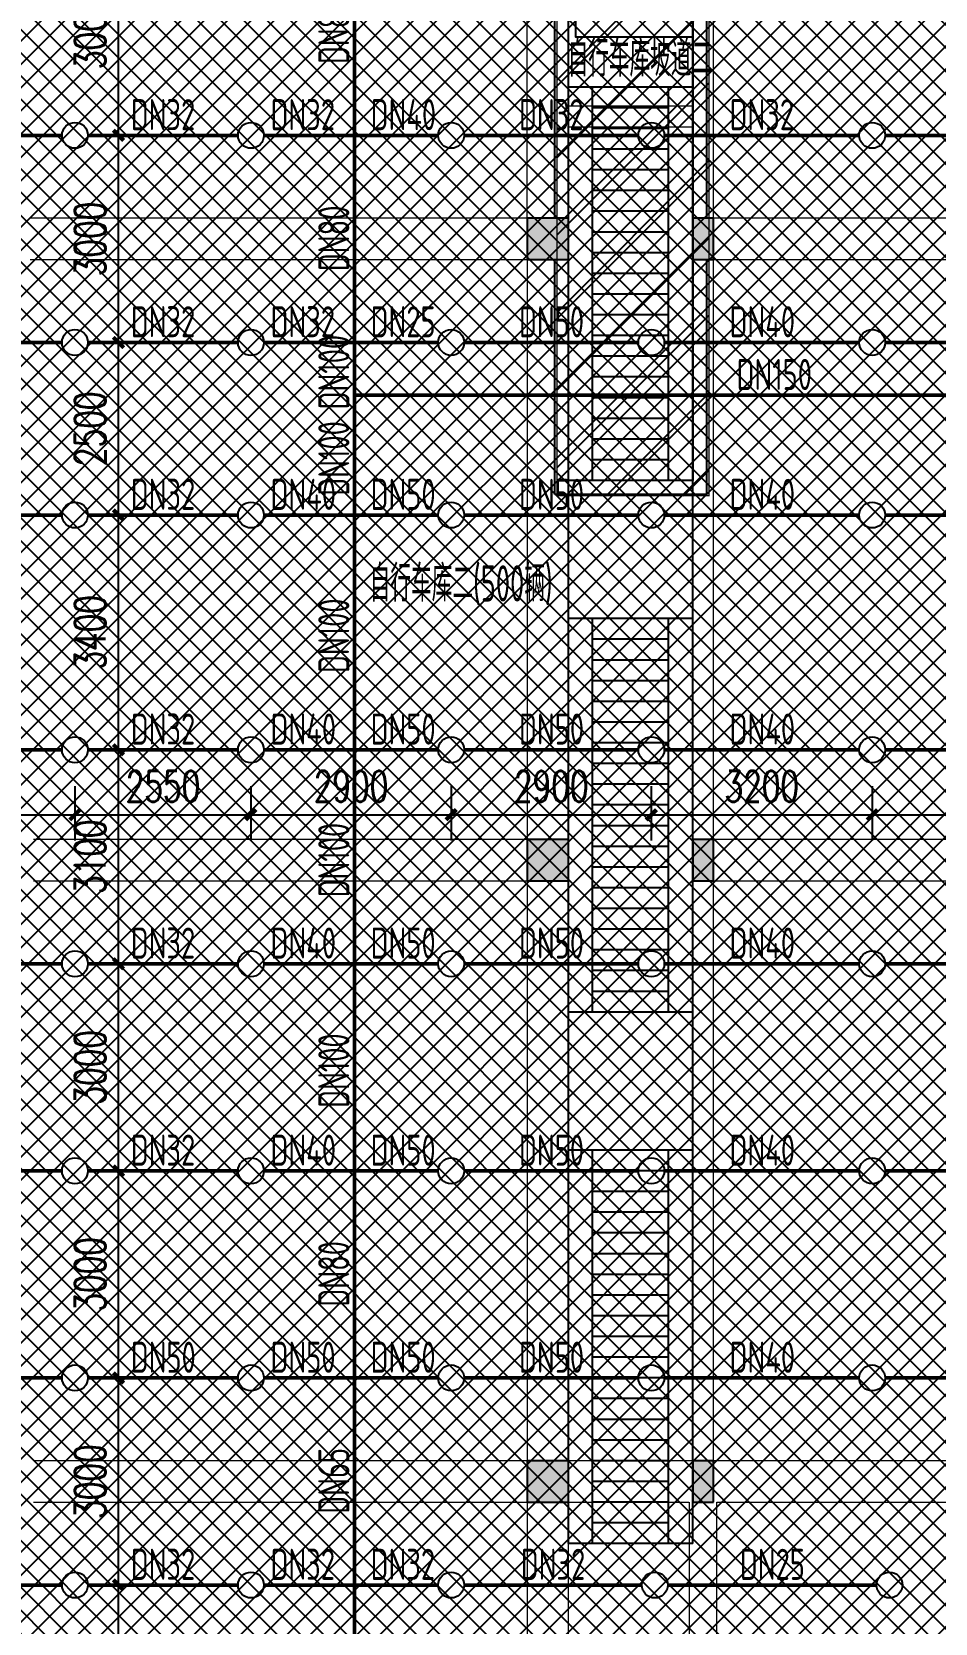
# Model space of a CAD drawing. Extents: x 6824721 to 16538177, y 2478193 to 6665639.
# Drawn here: x 8708889 to 8721976, y 2790649 to 2813701 of the extents above; entities that cross this region are included whole.
import ezdxf

# ---------------------------------------------------------------- set-up
doc = ezdxf.new("R2010")
doc.units = 0
doc.header["$LTSCALE"] = 10
doc.linetypes.add('CONTINOUS', pattern=[0])
doc.linetypes.add('DASH', pattern=[0.35, 0.25, -0.1])
for name, color, linetype in [('0-wo', 8, 'Continuous'), ('PUB_HATCH', 8, 'Continuous'), ('S-梁-实线', 4, 'CONTINOUS'), ('S-梁-虚线', 4, 'DASH'), ('W-EQUIP_喷头', 7, 'Continuous'), ('W-PIPE-喷淋中', 6, 'Continuous'), ('W-TEXT_喷淋', 7, 'Continuous'), ('W-TWT_DIM', 3, 'Continuous')]:
    doc.layers.add(name, color=color, linetype=linetype)
doc.layers.add('钢梁', color=141, linetype='Continuous', lineweight=18)
doc.styles.add('8B2_02', font='tssdeng.shx', dxfattribs={"width": 0.7, "bigfont": 'TSSDCHN.shx'})
doc.styles.add('_TCH_DIM_T3', font='SIMPLEX', dxfattribs={"width": 0.705882, "bigfont": 'GBCBIG'})
doc.dimstyles.new('_TWT_ARCH&&150', dxfattribs={"dimtxt": 446.25, "dimasz": 150, "dimexe": 375, "dimexo": 450, "dimgap": 189.375, "dimtad": 1, "dimdec": 0, "dimzin": 0, "dimdsep": 46, "dimtxsty": '_TCH_DIM_T3', "dimblk": 'ARCHTICK', "dimcen": 0.09, "dimclrt": 7, "dimazin": 2, "dimtfac": 1, "dimtdec": 0, "dimtix": 1, "dimtmove": 2, "dimatfit": 3, "dimfxl": 0, "dimtolj": 1, "dimtzin": 0, "dimarcsym": 0})

# ---------------------------------------------------------------- blocks, each defined once
blk = doc.blocks.new('_FZH')
blk.add_lwpolyline([(-0.5, -0.5), (0.5, -0.5), (0.5, 0.5), (-0.5, 0.5)], close=True)
at = {"layer": 'PUB_HATCH'}
blk.add_solid([(-0.5, -0.5), (0.5, -0.5), (-0.5, 0.5), (0.5, 0.5)], dxfattribs=at)
blk = doc.blocks.new('jkytk')
h = blk.add_hatch()
h.set_pattern_fill('ANSI31', color=252, scale=500)
h.set_pattern_definition([(45, (8493122.4, 3120586.9), (-561.266, 561.266), [])])
h.paths.add_polyline_path([(8411114, 2815627), (8411114, 2830527), (8409964, 2830527), (8409964, 2832927), (8413314, 2832927), (8413314, 2815627)])
at = {"color": 1, "const_width": 20}
blk.add_lwpolyline([(8411114, 2815627), (8411114, 2830527), (8409964, 2830527), (8409964, 2832927), (8413314, 2832927), (8413314, 2815627), (8411114, 2815627)], dxfattribs=at)
blk = doc.blocks.new('LIANGMOBAN')
at = {"layer": 'S-梁-实线', "lineweight": 18}
for p, q in [((1847191, 97028), (1847191, 98353)), ((1847191, 98353), (1848991, 98353)), ((1848991, 98353), (1848991, 97028)), ((1847191, 88028), (1847191, 96428)), ((1848991, 96428), (1848991, 88028)), ((1847191, 79028), (1847191, 87428)), ((1848991, 87428), (1848991, 79028)), ((1848991, 79028), (1847191, 79028))]:
    blk.add_line(p, q, dxfattribs=at)
at = {"layer": 'S-梁-虚线', "color": 8, "lineweight": 18}
for p, q in [((1846591, 97028), (1846591, 105428)), ((1847191, 98653), (1847191, 105428)), ((1848991, 105428), (1848991, 98653)), ((1849291, 97028), (1849291, 105428)), ((1848991, 98653), (1847191, 98653)), ((1846591, 97028), (1839391, 97028)), ((1852941, 97028), (1849291, 97028)), ((1839391, 96428), (1846591, 96428)), ((1846591, 96428), (1846591, 88028)), ((1849291, 96428), (1852941, 96428)), ((1849291, 88028), (1849291, 96428)), ((1846591, 88028), (1839441, 88028)), ((1852941, 88028), (1849291, 88028)), ((1839441, 87428), (1846591, 87428)), ((1846591, 87428), (1846591, 79028)), ((1849291, 87428), (1852941, 87428)), ((1849291, 79028), (1849291, 87428)), ((1846591, 79028), (1839441, 79028)), ((1852941, 79028), (1849291, 79028)), ((1839441, 78428), (1846591, 78428)), ((1846591, 78428), (1846591, 70028)), ((1847191, 70028), (1847191, 78428)), ((1847191, 78428), (1848941, 78428)), ((1848941, 78428), (1848941, 70028)), ((1849341, 78428), (1852941, 78428)), ((1849341, 70028), (1849341, 78428))]:
    blk.add_line(p, q, dxfattribs=at)
blk = doc.blocks.new('_ArchTick')
at = {"color": 0, "linetype": 'ByBlock', "const_width": 0.4}
blk.add_lwpolyline([(-0.5, -0.5), (0.5, 0.5)], dxfattribs=at)
blk = doc.blocks.new('*D408')
at = {"layer": 'Defpoints', "color": 0, "transparency": 16777216}
for p in [(8709664, 2791201), (8710145, 2791201), (8709664, 2788701)]:
    blk.add_point(p, dxfattribs=at)
at = {"layer": 'W-TWT_DIM', "color": 0, "lineweight": -2, "transparency": 16777216}
for p, q in [((8710114, 2791201), (8710520, 2791201)), ((8710145, 2788701), (8710145, 2791201)), ((8710114, 2788701), (8710520, 2788701))]:
    blk.add_line(p, q, dxfattribs=at)
at = {"layer": 'W-TWT_DIM', "color": 0, "lineweight": -2, "transparency": 16777216, "xscale": 150, "yscale": 150, "zscale": 150}
for p, rotation in [((8710145, 2791201), 90), ((8710145, 2788701), 270)]:
    blk.add_blockref('_ArchTick', p, dxfattribs=dict(at, rotation=rotation))
at = {"layer": 'W-TWT_DIM', "color": 7, "transparency": 16777216, "insert": (8709733, 2789951), "char_height": 446.2, "attachment_point": 5, "rotation": 90, "style": '_TCH_DIM_T3'}
blk.add_mtext('\\A1;2500', dxfattribs=at)
blk = doc.blocks.new('*D409')
at = {"layer": 'Defpoints', "color": 0, "transparency": 16777216}
for p in [(8709664, 2794201), (8710145, 2794201), (8709664, 2791201)]:
    blk.add_point(p, dxfattribs=at)
at = {"layer": 'W-TWT_DIM', "color": 0, "lineweight": -2, "transparency": 16777216}
for p, q in [((8710114, 2794201), (8710520, 2794201)), ((8710145, 2791201), (8710145, 2794201)), ((8710114, 2791201), (8710520, 2791201))]:
    blk.add_line(p, q, dxfattribs=at)
at = {"layer": 'W-TWT_DIM', "color": 0, "lineweight": -2, "transparency": 16777216, "xscale": 150, "yscale": 150, "zscale": 150}
for p, rotation in [((8710145, 2794201), 90), ((8710145, 2791201), 270)]:
    blk.add_blockref('_ArchTick', p, dxfattribs=dict(at, rotation=rotation))
at = {"layer": 'W-TWT_DIM', "color": 7, "transparency": 16777216, "insert": (8709733, 2792701), "char_height": 446.2, "attachment_point": 5, "rotation": 90, "style": '_TCH_DIM_T3'}
blk.add_mtext('\\A1;3000', dxfattribs=at)
blk = doc.blocks.new('*D410')
at = {"layer": 'Defpoints', "color": 0, "transparency": 16777216}
for p in [(8709664, 2797201), (8710145, 2797201), (8709664, 2794201)]:
    blk.add_point(p, dxfattribs=at)
at = {"layer": 'W-TWT_DIM', "color": 0, "lineweight": -2, "transparency": 16777216}
for p, q in [((8710114, 2797201), (8710520, 2797201)), ((8710145, 2794201), (8710145, 2797201)), ((8710114, 2794201), (8710520, 2794201))]:
    blk.add_line(p, q, dxfattribs=at)
at = {"layer": 'W-TWT_DIM', "color": 0, "lineweight": -2, "transparency": 16777216, "xscale": 150, "yscale": 150, "zscale": 150}
for p, rotation in [((8710145, 2797201), 90), ((8710145, 2794201), 270)]:
    blk.add_blockref('_ArchTick', p, dxfattribs=dict(at, rotation=rotation))
at = {"layer": 'W-TWT_DIM', "color": 7, "transparency": 16777216, "insert": (8709733, 2795701), "char_height": 446.2, "attachment_point": 5, "rotation": 90, "style": '_TCH_DIM_T3'}
blk.add_mtext('\\A1;3000', dxfattribs=at)
blk = doc.blocks.new('*D411')
at = {"layer": 'Defpoints', "color": 0, "transparency": 16777216}
for p in [(8709664, 2800201), (8710145, 2800201), (8709664, 2797201)]:
    blk.add_point(p, dxfattribs=at)
at = {"layer": 'W-TWT_DIM', "color": 0, "lineweight": -2, "transparency": 16777216}
for p, q in [((8710114, 2800201), (8710520, 2800201)), ((8710145, 2797201), (8710145, 2800201)), ((8710114, 2797201), (8710520, 2797201))]:
    blk.add_line(p, q, dxfattribs=at)
at = {"layer": 'W-TWT_DIM', "color": 0, "lineweight": -2, "transparency": 16777216, "xscale": 150, "yscale": 150, "zscale": 150}
for p, rotation in [((8710145, 2800201), 90), ((8710145, 2797201), 270)]:
    blk.add_blockref('_ArchTick', p, dxfattribs=dict(at, rotation=rotation))
at = {"layer": 'W-TWT_DIM', "color": 7, "transparency": 16777216, "insert": (8709733, 2798701), "char_height": 446.2, "attachment_point": 5, "rotation": 90, "style": '_TCH_DIM_T3'}
blk.add_mtext('\\A1;3000', dxfattribs=at)
blk = doc.blocks.new('*D412')
at = {"layer": 'Defpoints', "color": 0, "transparency": 16777216}
for p in [(8709664, 2803301), (8710145, 2803301), (8709664, 2800201)]:
    blk.add_point(p, dxfattribs=at)
at = {"layer": 'W-TWT_DIM', "color": 0, "lineweight": -2, "transparency": 16777216}
for p, q in [((8710114, 2803301), (8710520, 2803301)), ((8710145, 2800201), (8710145, 2803301)), ((8710114, 2800201), (8710520, 2800201))]:
    blk.add_line(p, q, dxfattribs=at)
at = {"layer": 'W-TWT_DIM', "color": 0, "lineweight": -2, "transparency": 16777216, "xscale": 150, "yscale": 150, "zscale": 150}
for p, rotation in [((8710145, 2803301), 90), ((8710145, 2800201), 270)]:
    blk.add_blockref('_ArchTick', p, dxfattribs=dict(at, rotation=rotation))
at = {"layer": 'W-TWT_DIM', "color": 7, "transparency": 16777216, "insert": (8709733, 2801751), "char_height": 446.2, "attachment_point": 5, "rotation": 90, "style": '_TCH_DIM_T3'}
blk.add_mtext('\\A1;3100', dxfattribs=at)
blk = doc.blocks.new('*D413')
at = {"layer": 'Defpoints', "color": 0, "transparency": 16777216}
for p in [(8709664, 2806701), (8710145, 2806701), (8709664, 2803301)]:
    blk.add_point(p, dxfattribs=at)
at = {"layer": 'W-TWT_DIM', "color": 0, "lineweight": -2, "transparency": 16777216}
for p, q in [((8710114, 2806701), (8710520, 2806701)), ((8710145, 2803301), (8710145, 2806701)), ((8710114, 2803301), (8710520, 2803301))]:
    blk.add_line(p, q, dxfattribs=at)
at = {"layer": 'W-TWT_DIM', "color": 0, "lineweight": -2, "transparency": 16777216, "xscale": 150, "yscale": 150, "zscale": 150}
for p, rotation in [((8710145, 2806701), 90), ((8710145, 2803301), 270)]:
    blk.add_blockref('_ArchTick', p, dxfattribs=dict(at, rotation=rotation))
at = {"layer": 'W-TWT_DIM', "color": 7, "transparency": 16777216, "insert": (8709733, 2805001), "char_height": 446.2, "attachment_point": 5, "rotation": 90, "style": '_TCH_DIM_T3'}
blk.add_mtext('\\A1;3400', dxfattribs=at)
blk = doc.blocks.new('*D414')
at = {"layer": 'Defpoints', "color": 0, "transparency": 16777216}
for p in [(8709664, 2809201), (8710145, 2809201), (8709664, 2806701)]:
    blk.add_point(p, dxfattribs=at)
at = {"layer": 'W-TWT_DIM', "color": 0, "lineweight": -2, "transparency": 16777216}
for p, q in [((8710114, 2809201), (8710520, 2809201)), ((8710145, 2806701), (8710145, 2809201)), ((8710114, 2806701), (8710520, 2806701))]:
    blk.add_line(p, q, dxfattribs=at)
at = {"layer": 'W-TWT_DIM', "color": 0, "lineweight": -2, "transparency": 16777216, "xscale": 150, "yscale": 150, "zscale": 150}
for p, rotation in [((8710145, 2809201), 90), ((8710145, 2806701), 270)]:
    blk.add_blockref('_ArchTick', p, dxfattribs=dict(at, rotation=rotation))
at = {"layer": 'W-TWT_DIM', "color": 7, "transparency": 16777216, "insert": (8709733, 2807951), "char_height": 446.2, "attachment_point": 5, "rotation": 90, "style": '_TCH_DIM_T3'}
blk.add_mtext('\\A1;2500', dxfattribs=at)
blk = doc.blocks.new('*D415')
at = {"layer": 'Defpoints', "color": 0, "transparency": 16777216}
for p in [(8709664, 2812201), (8710145, 2812201), (8709664, 2809201)]:
    blk.add_point(p, dxfattribs=at)
at = {"layer": 'W-TWT_DIM', "color": 0, "lineweight": -2, "transparency": 16777216}
for p, q in [((8710114, 2812201), (8710520, 2812201)), ((8710145, 2809201), (8710145, 2812201)), ((8710114, 2809201), (8710520, 2809201))]:
    blk.add_line(p, q, dxfattribs=at)
at = {"layer": 'W-TWT_DIM', "color": 0, "lineweight": -2, "transparency": 16777216, "xscale": 150, "yscale": 150, "zscale": 150}
for p, rotation in [((8710145, 2812201), 90), ((8710145, 2809201), 270)]:
    blk.add_blockref('_ArchTick', p, dxfattribs=dict(at, rotation=rotation))
at = {"layer": 'W-TWT_DIM', "color": 7, "transparency": 16777216, "insert": (8709733, 2810701), "char_height": 446.2, "attachment_point": 5, "rotation": 90, "style": '_TCH_DIM_T3'}
blk.add_mtext('\\A1;3000', dxfattribs=at)
blk = doc.blocks.new('*D416')
at = {"layer": 'Defpoints', "color": 0, "transparency": 16777216}
for p in [(8709664, 2815201), (8710145, 2815201), (8709664, 2812201)]:
    blk.add_point(p, dxfattribs=at)
at = {"layer": 'W-TWT_DIM', "color": 0, "lineweight": -2, "transparency": 16777216}
for p, q in [((8710114, 2815201), (8710520, 2815201)), ((8710145, 2812201), (8710145, 2815201)), ((8710114, 2812201), (8710520, 2812201))]:
    blk.add_line(p, q, dxfattribs=at)
at = {"layer": 'W-TWT_DIM', "color": 0, "lineweight": -2, "transparency": 16777216, "xscale": 150, "yscale": 150, "zscale": 150}
for p, rotation in [((8710145, 2815201), 90), ((8710145, 2812201), 270)]:
    blk.add_blockref('_ArchTick', p, dxfattribs=dict(at, rotation=rotation))
at = {"layer": 'W-TWT_DIM', "color": 7, "transparency": 16777216, "insert": (8709733, 2813701), "char_height": 446.2, "attachment_point": 5, "rotation": 90, "style": '_TCH_DIM_T3'}
blk.add_mtext('\\A1;3000', dxfattribs=at)
blk = doc.blocks.new('*D1393')
at = {"layer": 'Defpoints', "color": 0, "transparency": 16777216}
for p in [(8721064, 2803222), (8724364, 2803222), (8724364, 2802360)]:
    blk.add_point(p, dxfattribs=at)
at = {"layer": 'W-TWT_DIM', "color": 0, "lineweight": -2, "transparency": 16777216}
for p, q in [((8721064, 2802772), (8721064, 2801985)), ((8724364, 2802772), (8724364, 2801985)), ((8721064, 2802360), (8724364, 2802360))]:
    blk.add_line(p, q, dxfattribs=at)
at = {"layer": 'W-TWT_DIM', "color": 0, "lineweight": -2, "transparency": 16777216, "xscale": 150, "yscale": 150, "zscale": 150, "rotation": 180}
blk.add_blockref('_ArchTick', (8721064, 2802360), dxfattribs=at)
at = {"layer": 'W-TWT_DIM', "color": 0, "lineweight": -2, "transparency": 16777216, "xscale": 150, "yscale": 150, "zscale": 150}
blk.add_blockref('_ArchTick', (8724364, 2802360), dxfattribs=at)
at = {"layer": 'W-TWT_DIM', "color": 7, "transparency": 16777216, "insert": (8722714, 2802772), "char_height": 446.2, "attachment_point": 5, "style": '_TCH_DIM_T3'}
blk.add_mtext('\\A1;3300', dxfattribs=at)
blk = doc.blocks.new('*D1394')
at = {"layer": 'Defpoints', "color": 0, "transparency": 16777216}
for p in [(8717864, 2803222), (8721064, 2803222), (8721064, 2802360)]:
    blk.add_point(p, dxfattribs=at)
at = {"layer": 'W-TWT_DIM', "color": 0, "lineweight": -2, "transparency": 16777216}
for p, q in [((8717864, 2802772), (8717864, 2801985)), ((8721064, 2802772), (8721064, 2801985)), ((8717864, 2802360), (8721064, 2802360))]:
    blk.add_line(p, q, dxfattribs=at)
at = {"layer": 'W-TWT_DIM', "color": 0, "lineweight": -2, "transparency": 16777216, "xscale": 150, "yscale": 150, "zscale": 150, "rotation": 180}
blk.add_blockref('_ArchTick', (8717864, 2802360), dxfattribs=at)
at = {"layer": 'W-TWT_DIM', "color": 0, "lineweight": -2, "transparency": 16777216, "xscale": 150, "yscale": 150, "zscale": 150}
blk.add_blockref('_ArchTick', (8721064, 2802360), dxfattribs=at)
at = {"layer": 'W-TWT_DIM', "color": 7, "transparency": 16777216, "insert": (8719464, 2802772), "char_height": 446.2, "attachment_point": 5, "style": '_TCH_DIM_T3'}
blk.add_mtext('\\A1;3200', dxfattribs=at)
blk = doc.blocks.new('*D1395')
at = {"layer": 'Defpoints', "color": 0, "transparency": 16777216}
for p in [(8714964, 2803222), (8717864, 2803222), (8717864, 2802360)]:
    blk.add_point(p, dxfattribs=at)
at = {"layer": 'W-TWT_DIM', "color": 0, "lineweight": -2, "transparency": 16777216}
for p, q in [((8714964, 2802772), (8714964, 2801985)), ((8717864, 2802772), (8717864, 2801985)), ((8714964, 2802360), (8717864, 2802360))]:
    blk.add_line(p, q, dxfattribs=at)
at = {"layer": 'W-TWT_DIM', "color": 0, "lineweight": -2, "transparency": 16777216, "xscale": 150, "yscale": 150, "zscale": 150, "rotation": 180}
blk.add_blockref('_ArchTick', (8714964, 2802360), dxfattribs=at)
at = {"layer": 'W-TWT_DIM', "color": 0, "lineweight": -2, "transparency": 16777216, "xscale": 150, "yscale": 150, "zscale": 150}
blk.add_blockref('_ArchTick', (8717864, 2802360), dxfattribs=at)
at = {"layer": 'W-TWT_DIM', "color": 7, "transparency": 16777216, "insert": (8716414, 2802772), "char_height": 446.2, "attachment_point": 5, "style": '_TCH_DIM_T3'}
blk.add_mtext('\\A1;2900', dxfattribs=at)
blk = doc.blocks.new('*D1396')
at = {"layer": 'Defpoints', "color": 0, "transparency": 16777216}
for p in [(8712064, 2803222), (8714964, 2803222), (8714964, 2802360)]:
    blk.add_point(p, dxfattribs=at)
at = {"layer": 'W-TWT_DIM', "color": 0, "lineweight": -2, "transparency": 16777216}
for p, q in [((8712064, 2802772), (8712064, 2801985)), ((8714964, 2802772), (8714964, 2801985)), ((8712064, 2802360), (8714964, 2802360))]:
    blk.add_line(p, q, dxfattribs=at)
at = {"layer": 'W-TWT_DIM', "color": 0, "lineweight": -2, "transparency": 16777216, "xscale": 150, "yscale": 150, "zscale": 150, "rotation": 180}
blk.add_blockref('_ArchTick', (8712064, 2802360), dxfattribs=at)
at = {"layer": 'W-TWT_DIM', "color": 0, "lineweight": -2, "transparency": 16777216, "xscale": 150, "yscale": 150, "zscale": 150}
blk.add_blockref('_ArchTick', (8714964, 2802360), dxfattribs=at)
at = {"layer": 'W-TWT_DIM', "color": 7, "transparency": 16777216, "insert": (8713514, 2802772), "char_height": 446.2, "attachment_point": 5, "style": '_TCH_DIM_T3'}
blk.add_mtext('\\A1;2900', dxfattribs=at)
blk = doc.blocks.new('*D1397')
at = {"layer": 'Defpoints', "color": 0, "transparency": 16777216}
for p in [(8709514, 2803222), (8712064, 2803222), (8712064, 2802360)]:
    blk.add_point(p, dxfattribs=at)
at = {"layer": 'W-TWT_DIM', "color": 0, "lineweight": -2, "transparency": 16777216}
for p, q in [((8709514, 2802772), (8709514, 2801985)), ((8712064, 2802772), (8712064, 2801985)), ((8709514, 2802360), (8712064, 2802360))]:
    blk.add_line(p, q, dxfattribs=at)
at = {"layer": 'W-TWT_DIM', "color": 0, "lineweight": -2, "transparency": 16777216, "xscale": 150, "yscale": 150, "zscale": 150, "rotation": 180}
blk.add_blockref('_ArchTick', (8709514, 2802360), dxfattribs=at)
at = {"layer": 'W-TWT_DIM', "color": 0, "lineweight": -2, "transparency": 16777216, "xscale": 150, "yscale": 150, "zscale": 150}
blk.add_blockref('_ArchTick', (8712064, 2802360), dxfattribs=at)
at = {"layer": 'W-TWT_DIM', "color": 7, "transparency": 16777216, "insert": (8710789, 2802772), "char_height": 446.2, "attachment_point": 5, "style": '_TCH_DIM_T3'}
blk.add_mtext('\\A1;2550', dxfattribs=at)
blk = doc.blocks.new('*D1398')
at = {"layer": 'Defpoints', "color": 0, "transparency": 16777216}
for p in [(8706664, 2803222), (8709514, 2803222), (8709514, 2802360)]:
    blk.add_point(p, dxfattribs=at)
at = {"layer": 'W-TWT_DIM', "color": 0, "lineweight": -2, "transparency": 16777216}
for p, q in [((8706664, 2802772), (8706664, 2801985)), ((8709514, 2802772), (8709514, 2801985)), ((8706664, 2802360), (8709514, 2802360))]:
    blk.add_line(p, q, dxfattribs=at)
at = {"layer": 'W-TWT_DIM', "color": 0, "lineweight": -2, "transparency": 16777216, "xscale": 150, "yscale": 150, "zscale": 150, "rotation": 180}
blk.add_blockref('_ArchTick', (8706664, 2802360), dxfattribs=at)
at = {"layer": 'W-TWT_DIM', "color": 0, "lineweight": -2, "transparency": 16777216, "xscale": 150, "yscale": 150, "zscale": 150}
blk.add_blockref('_ArchTick', (8709514, 2802360), dxfattribs=at)
at = {"layer": 'W-TWT_DIM', "color": 7, "transparency": 16777216, "insert": (8708089, 2802772), "char_height": 446.2, "attachment_point": 5, "style": '_TCH_DIM_T3'}
blk.add_mtext('\\A1;2850', dxfattribs=at)
blk = doc.blocks.new('$TwtSys$00000125')
blk.add_circle((0, 0, 0), 1)

msp = doc.modelspace()

# ---------------------------------------------------------------- hatches: boundary and pattern name
h = msp.add_hatch()
h.set_pattern_fill('ANSI37', color=8, scale=150)
h.set_pattern_definition([(45, (8303016.86, 2710265.2), (-168.3798, 168.3798), []), (135, (8303016.86, 2710265.2), (-168.3798, -168.3798), [])])
h.paths.add_polyline_path([(8824414.1, 2949451.5), (8824414.1, 2935151.5), (8842714.1, 2935151.5), (8842714.1, 2879526.5), (8827964.1, 2879526.5), (8827964.1, 2881476.5), (8830839.1, 2881476.5), (8830939.1, 2886876.5), (8804334.6, 2886876.5), (8804142.3, 2820149.7), (8833564.1, 2820152.3), (8833564.1, 2817714.5), (8841204.8, 2810768), (8839163.9, 2808501.4), (8843102.6, 2804955), (8820829.2, 2780217.9), (8820829.2, 2770055.4), (8785124.6, 2730401.5), (8708264.1, 2730401.5), (8708264.1, 2736351.5), (8695014.1, 2750701.5), (8695014.1, 2775001.5), (8703014.1, 2775002.8), (8703014.1, 2949451.5), (8712039.3, 2949451.5)])

# ---------------------------------------------------------------- linework, layer by layer
at = {"layer": '0-wo', "color": 8}
for p, q in [((8716464.1, 2811001.5), (8716464.1, 2819401.5)), ((8716664.1, 2811001.5), (8716664.1, 2819401.5)), ((8718464.1, 2816101.5), (8718464.1, 2811001.5)), ((8718664.1, 2816001.5), (8718664.1, 2811001.5)), ((8716464.1, 2807001.5), (8716464.1, 2810401.5)), ((8716664.1, 2807201.5), (8716664.1, 2810401.5)), ((8718464.1, 2810401.5), (8718464.1, 2807201.5)), ((8718664.1, 2810401.5), (8718664.1, 2807001.5)), ((8718464.1, 2807201.5), (8716664.1, 2807201.5)), ((8718664.1, 2807001.5), (8716464.1, 2807001.5))]:
    msp.add_line(p, q, dxfattribs=at)
at = {"layer": '0-wo', "color": 8, "linetype": 'DASH', "lineweight": -3, "ltscale": 2}
for p, q in [((8718464.1, 2791801.5), (8718464.1, 2817337.7)), ((8716664.1, 2791801.5), (8716664.1, 2815648.7)), ((8718464.1, 2812901.5), (8716664.1, 2812901.5)), ((8717014.1, 2807201.5), (8717014.1, 2812901.5)), ((8718114.1, 2807201.5), (8718114.1, 2812901.5)), ((8718114.1, 2812601.5), (8717014.1, 2812601.5)), ((8718114.1, 2812301.5), (8717014.1, 2812301.5)), ((8718114.1, 2812001.5), (8717014.1, 2812001.5)), ((8718114.1, 2811701.5), (8717014.1, 2811701.5)), ((8718114.1, 2811401.5), (8717014.1, 2811401.5)), ((8718114.1, 2811101.5), (8717014.1, 2811101.5)), ((8718114.1, 2810801.5), (8717014.1, 2810801.5)), ((8718114.1, 2810501.5), (8717014.1, 2810501.5)), ((8718114.1, 2810201.5), (8717014.1, 2810201.5)), ((8718114.1, 2809901.5), (8717014.1, 2809901.5)), ((8718114.1, 2809601.5), (8717014.1, 2809601.5)), ((8718114.1, 2809301.5), (8717014.1, 2809301.5)), ((8718114.1, 2809001.5), (8717014.1, 2809001.5)), ((8718114.1, 2808701.5), (8717014.1, 2808701.5)), ((8718114.1, 2808401.5), (8717014.1, 2808401.5)), ((8718114.1, 2808101.5), (8717014.1, 2808101.5)), ((8718114.1, 2807801.5), (8717014.1, 2807801.5)), ((8718114.1, 2807501.5), (8717014.1, 2807501.5)), ((8718464.1, 2807201.5), (8716664.1, 2807201.5)), ((8718464.1, 2805201.5), (8716664.1, 2805201.5)), ((8717014.1, 2799501.5), (8717014.1, 2805201.5)), ((8718114.1, 2799501.5), (8718114.1, 2805201.5)), ((8718114.1, 2804901.5), (8717014.1, 2804901.5)), ((8718114.1, 2804601.5), (8717014.1, 2804601.5)), ((8718114.1, 2804301.5), (8717014.1, 2804301.5)), ((8718114.1, 2804001.5), (8717014.1, 2804001.5)), ((8718114.1, 2803701.5), (8717014.1, 2803701.5)), ((8718114.1, 2803401.5), (8717014.1, 2803401.5)), ((8718114.1, 2803101.5), (8717014.1, 2803101.5)), ((8718114.1, 2802801.5), (8717014.1, 2802801.5)), ((8718114.1, 2802501.5), (8717014.1, 2802501.5)), ((8718114.1, 2802201.5), (8717014.1, 2802201.5)), ((8718114.1, 2801901.5), (8717014.1, 2801901.5)), ((8718114.1, 2801601.5), (8717014.1, 2801601.5)), ((8718114.1, 2801301.5), (8717014.1, 2801301.5)), ((8718114.1, 2801001.5), (8717014.1, 2801001.5)), ((8718114.1, 2800701.5), (8717014.1, 2800701.5)), ((8718114.1, 2800401.5), (8717014.1, 2800401.5)), ((8718114.1, 2800101.5), (8717014.1, 2800101.5)), ((8718114.1, 2799801.5), (8717014.1, 2799801.5)), ((8718464.1, 2799501.5), (8716664.1, 2799501.5)), ((8718464.1, 2797501.5), (8716664.1, 2797501.5)), ((8717014.1, 2791801.5), (8717014.1, 2797501.5)), ((8718114.1, 2791801.5), (8718114.1, 2797501.5)), ((8718114.1, 2797201.5), (8717014.1, 2797201.5)), ((8718114.1, 2796901.5), (8717014.1, 2796901.5)), ((8718114.1, 2796601.5), (8717014.1, 2796601.5)), ((8718114.1, 2796301.5), (8717014.1, 2796301.5)), ((8718114.1, 2796001.5), (8717014.1, 2796001.5)), ((8718114.1, 2795701.5), (8717014.1, 2795701.5)), ((8718114.1, 2795401.5), (8717014.1, 2795401.5)), ((8718114.1, 2795101.5), (8717014.1, 2795101.5)), ((8718114.1, 2794801.5), (8717014.1, 2794801.5)), ((8718114.1, 2794501.5), (8717014.1, 2794501.5)), ((8718114.1, 2794201.5), (8717014.1, 2794201.5)), ((8718114.1, 2793901.5), (8717014.1, 2793901.5)), ((8718114.1, 2793601.5), (8717014.1, 2793601.5)), ((8718114.1, 2793301.5), (8717014.1, 2793301.5)), ((8718114.1, 2793001.5), (8717014.1, 2793001.5)), ((8718114.1, 2792701.5), (8717014.1, 2792701.5)), ((8718114.1, 2792401.5), (8717014.1, 2792401.5)), ((8718114.1, 2792101.5), (8717014.1, 2792101.5)), ((8718464.1, 2791801.5), (8716664.1, 2791801.5))]:
    msp.add_line(p, q, dxfattribs=at)
at = {"layer": '0-wo', "color": 8}
msp.add_lwpolyline([(8716764.1, 2814030.9), (8716764.1, 2813630.9), (8718464.1, 2813630.9), (8718464.1, 2814030.9), (8716764.1, 2814030.9)], dxfattribs=at)
at = {"layer": 'W-PIPE-喷淋中', "ltscale": 1.5, "const_width": 52.5}
for points in [[(8713564.1, 2815201.5), (8713564.1, 2812201.5)], [(8709326.6, 2812201.5), (8706851.6, 2812201.5)], [(8711876.6, 2812201.5), (8709701.6, 2812201.5)], [(8713564.1, 2812201.5), (8712251.6, 2812201.5)], [(8714776.6, 2812201.5), (8713564.1, 2812201.5)], [(8713564.1, 2812201.5), (8713564.1, 2809201.5)], [(8715151.6, 2812201.5), (8717676.6, 2812201.5)], [(8718051.6, 2812201.5), (8720876.6, 2812201.5)], [(8721251.6, 2812201.5), (8724176.6, 2812201.5)], [(8709326.6, 2809201.5), (8706851.6, 2809201.5)], [(8711876.6, 2809201.5), (8709701.6, 2809201.5)], [(8713564.1, 2809201.5), (8712251.6, 2809201.5)], [(8713564.1, 2809201.5), (8713564.1, 2808437.8)], [(8714776.6, 2809201.5), (8713564.1, 2809201.5)], [(8715151.6, 2809201.5), (8717676.6, 2809201.5)], [(8718051.6, 2809201.5), (8720876.6, 2809201.5)], [(8721251.6, 2809201.5), (8724176.6, 2809201.5)], [(8713564.1, 2808437.8), (8723353.5, 2808437.8)], [(8713564.1, 2808437.8), (8713564.1, 2806701.5)], [(8709326.6, 2806701.5), (8706851.6, 2806701.5)], [(8711876.6, 2806701.5), (8709701.6, 2806701.5)], [(8713564.1, 2806701.5), (8712251.6, 2806701.5)], [(8714776.6, 2806701.5), (8713564.1, 2806701.5)], [(8713564.1, 2806701.5), (8713564.1, 2803301.5)], [(8715151.6, 2806701.5), (8717676.6, 2806701.5)], [(8718051.6, 2806701.5), (8720876.6, 2806701.5)], [(8721251.6, 2806701.5), (8724176.6, 2806701.5)], [(8709326.6, 2803301.5), (8706851.6, 2803301.5)], [(8711876.6, 2803301.5), (8709701.6, 2803301.5)], [(8713564.1, 2803301.5), (8712251.6, 2803301.5)], [(8713564.1, 2803301.5), (8713564.1, 2800201.5)], [(8714776.6, 2803301.5), (8713564.1, 2803301.5)], [(8717676.6, 2803301.5), (8715151.6, 2803301.5)], [(8720876.6, 2803301.5), (8718051.6, 2803301.5)], [(8721251.6, 2803301.5), (8724176.6, 2803301.5)], [(8709326.6, 2800201.5), (8706851.6, 2800201.5)], [(8711876.6, 2800201.5), (8709701.6, 2800201.5)], [(8713564.1, 2800201.5), (8712251.6, 2800201.5)], [(8714776.6, 2800201.5), (8713564.1, 2800201.5)], [(8713564.1, 2800201.5), (8713564.1, 2797201.5)], [(8715151.6, 2800201.5), (8717676.6, 2800201.5)], [(8718051.6, 2800201.5), (8720876.6, 2800201.5)], [(8721251.6, 2800201.5), (8724176.6, 2800201.5)], [(8709326.6, 2797201.5), (8706851.6, 2797201.5)], [(8711876.6, 2797201.5), (8709701.6, 2797201.5)], [(8713564.1, 2797201.5), (8712251.6, 2797201.5)], [(8714776.6, 2797201.5), (8713564.1, 2797201.5)], [(8713564.1, 2797201.5), (8713564.1, 2794201.5)], [(8715151.6, 2797201.5), (8717676.6, 2797201.5)], [(8718051.6, 2797201.5), (8720876.6, 2797201.5)], [(8721251.6, 2797201.5), (8724176.6, 2797201.5)], [(8709326.6, 2794201.5), (8706851.6, 2794201.5)], [(8711876.6, 2794201.5), (8709701.6, 2794201.5)], [(8713564.1, 2794201.5), (8712251.6, 2794201.5)], [(8714776.6, 2794201.5), (8713564.1, 2794201.5)], [(8713564.1, 2794201.5), (8713564.1, 2791201.5)], [(8715151.6, 2794201.5), (8717676.6, 2794201.5)], [(8718051.6, 2794201.5), (8720876.6, 2794201.5)], [(8721251.6, 2794201.5), (8724176.6, 2794201.5)], [(8709326.6, 2791201.5), (8706851.6, 2791201.5)], [(8711876.6, 2791201.5), (8709701.6, 2791201.5)], [(8713564.1, 2791201.5), (8712251.6, 2791201.5)], [(8714776.6, 2791201.5), (8713564.1, 2791201.5)], [(8713564.1, 2788701.5), (8713564.1, 2791201.5)], [(8715151.6, 2791201.5), (8717726.6, 2791201.5)], [(8718101.6, 2791201.5), (8721126.6, 2791201.5)]]:
    msp.add_lwpolyline(points, dxfattribs=at)

# ---------------------------------------------------------------- block references
msp.add_blockref('jkytk', (305383.7, -8645.8))
at = {"layer": '0-wo', "color": 8, "xscale": 600, "rotation": 90}
for p, yscale, zscale in [((8716364.1, 2810701.5), 600, 600), ((8718614.1, 2810701.5), 299.9999999997526, 299.9999999997526), ((8716364.1, 2801701.5), 600, 600), ((8718614.1, 2801701.5), 299.9999999997526, 299.9999999997526), ((8716364.1, 2792701.5), 600, 600), ((8718614.1, 2792701.5), 299.9999999997526, 299.9999999997526)]:
    msp.add_blockref('_FZH', p, dxfattribs=dict(at, yscale=yscale, zscale=zscale))
at = {"layer": 'W-EQUIP_喷头', "xscale": 187.5, "yscale": 187.5, "zscale": 187.5}
for p in [(8709514.1, 2812201.5), (8712064.1, 2812201.5), (8714964.1, 2812201.5), (8717864.1, 2812201.5), (8721064.1, 2812201.5), (8709514.1, 2809201.5), (8712064.1, 2809201.5), (8714964.1, 2809201.5), (8717864.1, 2809201.5), (8721064.1, 2809201.5), (8709514.1, 2806701.5), (8712064.1, 2806701.5), (8714964.1, 2806701.5), (8717864.1, 2806701.5), (8721064.1, 2806701.5), (8709514.1, 2803301.5), (8712064.1, 2803301.5), (8714964.1, 2803301.5), (8717864.1, 2803301.5), (8721064.1, 2803301.5), (8709514.1, 2800201.5), (8712064.1, 2800201.5), (8714964.1, 2800201.5), (8717864.1, 2800201.5), (8721064.1, 2800201.5), (8709514.1, 2797201.5), (8712064.1, 2797201.5), (8714964.1, 2797201.5), (8717864.1, 2797201.5), (8721064.1, 2797201.5), (8709514.1, 2794201.5), (8712064.1, 2794201.5), (8714964.1, 2794201.5), (8717864.1, 2794201.5), (8721064.1, 2794201.5), (8709514.1, 2791201.5), (8712064.1, 2791201.5), (8714964.1, 2791201.5), (8717914.1, 2791201.5), (8721314.1, 2791201.5)]:
    msp.add_blockref('$TwtSys$00000125', p, dxfattribs=at)
at = {"layer": '钢梁', "color": 6}
msp.add_blockref('LIANGMOBAN', (6869472.7, 2713973), dxfattribs=at)

# ---------------------------------------------------------------- texts
at = {"layer": '0-wo', "color": 6, "style": '8B2_02', "width": 0.6}
for s, p in [('自行车库坡道二', (8716650.5, 2813054)), ('自行车库二(500辆)', (8713784.2, 2805449.1))]:
    msp.add_text(s, height=525, dxfattribs=at).set_placement(p)
at = {"layer": 'W-TEXT_喷淋', "style": '8B2_02', "width": 0.7}
for s, p in [('DN80', (8713489.1, 2813235)), ('DN80', (8713489.1, 2810235)), ('DN100', (8713489.1, 2808232)), ('DN100', (8713489.1, 2806982)), ('DN100', (8713489.1, 2804413.9)), ('DN100', (8713489.1, 2801163.9)), ('DN100', (8713489.1, 2798113.9)), ('DN80', (8713489.1, 2795235)), ('DN65', (8713489.1, 2792235))]:
    msp.add_text(s, height=450, rotation=90, dxfattribs=at).set_placement(p)
for s, p in [('DN32', (8710322.6, 2812276.5)), ('DN32', (8712347.6, 2812276.5)), ('DN40', (8713797.6, 2812276.5)), ('DN32', (8715947.6, 2812276.5)), ('DN32', (8718997.6, 2812276.5)), ('DN32', (8710322.6, 2809276.5)), ('DN32', (8712347.6, 2809276.5)), ('DN25', (8713797.6, 2809276.5)), ('DN50', (8715947.6, 2809276.5)), ('DN40', (8718997.6, 2809276.5)), ('DN150', (8719099.2, 2808512.8)), ('DN32', (8710322.6, 2806776.5)), ('DN40', (8712347.6, 2806776.5)), ('DN50', (8713797.6, 2806776.5)), ('DN50', (8715947.6, 2806776.5)), ('DN40', (8718997.6, 2806776.5)), ('DN32', (8710322.6, 2803376.5)), ('DN40', (8712347.6, 2803376.5)), ('DN50', (8713797.6, 2803376.5)), ('DN50', (8715947.6, 2803376.5)), ('DN40', (8718997.6, 2803376.5)), ('DN32', (8710322.6, 2800276.5)), ('DN40', (8712347.6, 2800276.5)), ('DN50', (8713797.6, 2800276.5)), ('DN50', (8715947.6, 2800276.5)), ('DN40', (8718997.6, 2800276.5)), ('DN32', (8710322.6, 2797276.5)), ('DN40', (8712347.6, 2797276.5)), ('DN50', (8713797.6, 2797276.5)), ('DN50', (8715947.6, 2797276.5)), ('DN40', (8718997.6, 2797276.5)), ('DN50', (8710322.6, 2794276.5)), ('DN50', (8712347.6, 2794276.5)), ('DN50', (8713797.6, 2794276.5)), ('DN50', (8715947.6, 2794276.5)), ('DN40', (8718997.6, 2794276.5)), ('DN32', (8710322.6, 2791276.5)), ('DN32', (8712347.6, 2791276.5)), ('DN32', (8713797.6, 2791276.5)), ('DN32', (8715972.6, 2791276.5)), ('DN25', (8719147.6, 2791276.5))]:
    msp.add_text(s, height=450, dxfattribs=at).set_placement(p)

# ---------------------------------------------------------------- dimensions: what is measured, and where the dimension line sits
at = {"layer": 'W-TWT_DIM'}
for p1, p2, distance, picture, middle in [((8709664.1, 2812201.5), (8709664.1, 2815201.5), -481.1, '*D416', (8709732.7, 2813701.5)), ((8709664.1, 2809201.5), (8709664.1, 2812201.5), -481.1, '*D415', (8709732.7, 2810701.5)), ((8709664.1, 2806701.5), (8709664.1, 2809201.5), -481.1, '*D414', (8709732.7, 2807951.5)), ((8709664.1, 2803301.5), (8709664.1, 2806701.5), -481.1, '*D413', (8709732.7, 2805001.5)), ((8706664.1, 2803222.1), (8709514.1, 2803222.1), -862.2, '*D1398', (8708089.1, 2802772.5)), ((8709514.1, 2803222.1), (8712064.1, 2803222.1), -862.2, '*D1397', (8710789.1, 2802772.5)), ((8709664.1, 2800201.5), (8709664.1, 2803301.5), -481.1, '*D412', (8709732.7, 2801751.5)), ((8712064.1, 2803222.1), (8714964.1, 2803222.1), -862.2, '*D1396', (8713514.1, 2802772.5)), ((8714964.1, 2803222.1), (8717864.1, 2803222.1), -862.2, '*D1395', (8716414.1, 2802772.5)), ((8717864.1, 2803222.1), (8721064.1, 2803222.1), -862.2, '*D1394', (8719464.1, 2802772.5)), ((8721064.1, 2803222.1), (8724364.1, 2803222.1), -862.2, '*D1393', (8722714.1, 2802772.5)), ((8709664.1, 2797201.5), (8709664.1, 2800201.5), -481.1, '*D411', (8709732.7, 2798701.5)), ((8709664.1, 2794201.5), (8709664.1, 2797201.5), -481.1, '*D410', (8709732.7, 2795701.5)), ((8709664.1, 2791201.5), (8709664.1, 2794201.5), -481.1, '*D409', (8709732.7, 2792701.5)), ((8709664.1, 2788701.5), (8709664.1, 2791201.5), -481.1, '*D408', (8709732.7, 2789951.5))]:
    dim = msp.add_aligned_dim(p1=p1, p2=p2, distance=distance, dimstyle='_TWT_ARCH&&150', dxfattribs=at)
    dim.commit()
    dim.dimension.update_dxf_attribs({"geometry": picture, "text_midpoint": middle})

doc.saveas('drawing.dxf')
